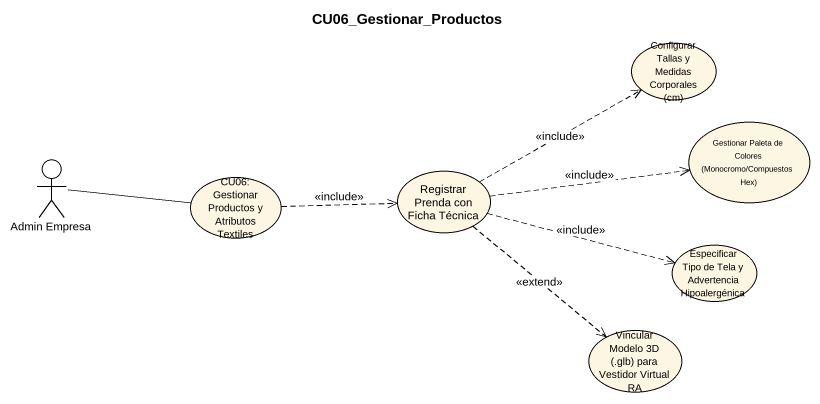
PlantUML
@startuml
title CU06_Gestionar_Productos
usecase "Configurar Tallas y Medidas Corporales (cm)" as Configurar_Tallas_y_Medidas
usecase "Gestionar Paleta de Colores (Monocromo/Compuestos Hex)" as Gestionar_Paleta_de_Colores
actor "Admin Empresa" as Admin_Empresa
usecase "CU06: Gestionar Productos y Atributos Textiles" as CU06_Gestionar_Productos_y
usecase "Registrar Prenda con Ficha Técnica" as Registrar_Prenda_con_Ficha
usecase "Especificar Tipo de Tela y Advertencia Hipoalergénica" as Especificar_Tipo_de_Tela_y
usecase "Vincular Modelo 3D (.glb) para Vestidor Virtual RA" as Vincular_Modelo_3D_glb_para
Admin_Empresa -right- CU06_Gestionar_Productos_y
CU06_Gestionar_Productos_y .right.> Registrar_Prenda_con_Ficha : <<include>>
Registrar_Prenda_con_Ficha .right.> Configurar_Tallas_y_Medidas : <<include>>
Registrar_Prenda_con_Ficha .right.> Gestionar_Paleta_de_Colores : <<include>>
Registrar_Prenda_con_Ficha .right.> Especificar_Tipo_de_Tela_y : <<include>>
Registrar_Prenda_con_Ficha ..> Vincular_Modelo_3D_glb_para : <<extend>>
@enduml
